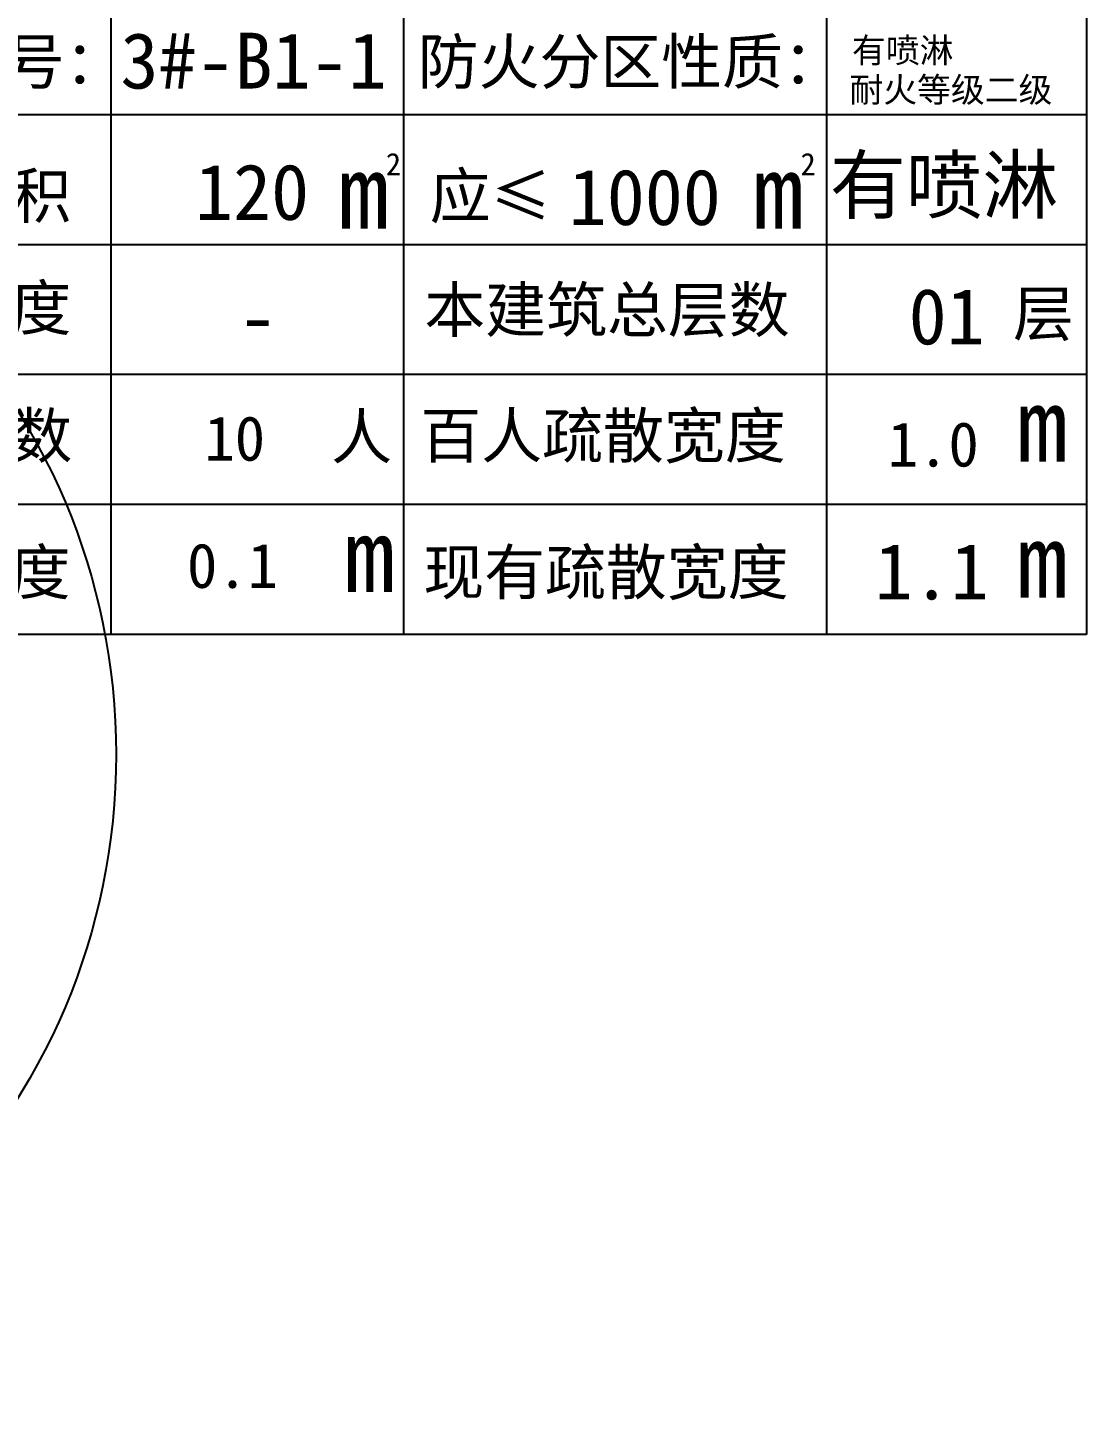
# Model space of a CAD drawing. Extents: x -821772 to -21949, y 506164 to 1049594.
# Drawn here: x -121165 to -104877, y 550849 to 572038 of the extents above; entities that cross this region are included whole.
import ezdxf
from ezdxf.xclip import XClip

# ---------------------------------------------------------------- set-up
doc = ezdxf.new("R2010")
doc.units = 0
doc.header["$LTSCALE"] = 1000
doc.header["$MEASUREMENT"] = 0
doc.header["$XCLIPFRAME"] = 2
for name, color, linetype in [('10平面20250807_t3$0$A-LIN-V', 8, 'Continuous'), ('10平面20250807_t3$0$SB_ZF消火栓', 10, 'Continuous'), ('10平面20250807_t3$0$SB_ZF消火栓M', 10, 'Continuous'), ('SPACE', 7, 'Continuous')]:
    doc.layers.add(name, color=color, linetype=linetype)
doc.styles.add('分区$0$黑体', font='')
doc.styles.get('分区$0$黑体').set_extended_font_data('SimHei')

# ---------------------------------------------------------------- blocks, each defined once
blk = doc.blocks.new('121342115423wertwert')
for p, q in [((2764085, 1921579), (2764085, 1931579)), ((2770585, 1921579), (2770585, 1931579)), ((2775085, 1921579), (2775085, 1931579)), ((2781585, 1931579), (2781585, 1921579)), ((2785585, 1931579), (2785585, 1921579))]:
    blk.add_line(p, q)
for points in [[(2785585, 1931579), (2764085, 1931579)], [(2785585, 1929579), (2764085, 1929579)], [(2785585, 1927579), (2764085, 1927579)], [(2785585, 1925579), (2764085, 1925579)], [(2785585, 1923579), (2764085, 1923579)], [(2785585, 1921579), (2764085, 1921579)]]:
    blk.add_lwpolyline(points)
at = {"style": '分区$0$黑体'}
for s, height, p in [('防火分区说明：', 686.6, (2764153, 1931970)), ('防火分区编号：', 686.6, (2764248, 1930053)), ('防火分区性质：', 686.6, (2775298, 1930053)), ('2', 344, (2774808, 1928647)), ('2', 344, (2781186, 1928647)), ('防火分区面积', 686.6, (2764350, 1927988)), ('m', 1144, (2774075, 1927827)), ('应≤', 686.6, (2775484, 1927988)), ('m', 1144, (2780452, 1927827)), ('疏散人员密度', 686.6, (2764350, 1926264)), ('本建筑总层数', 686.6, (2775400, 1926234)), ('层', 687, (2784454, 1926176)), ('预估疏散人数', 686.6, (2764366, 1924299)), ('人', 687, (2773967, 1924284)), ('百人疏散宽度', 686.6, (2775339, 1924299)), ('m', 1144, (2784513, 1924241)), ('需要疏散宽度', 686.6, (2764336, 1922197)), ('m', 1144, (2774164, 1922234)), ('现有疏散宽度', 686.6, (2775384, 1922197)), ('m', 1144, (2784513, 1922149))]:
    blk.add_text(s, height=height, dxfattribs=at).set_placement(p)
at = {"layer": 'SPACE', "color": 4, "style": '分区$0$黑体'}
blk.add_text('1.0', height=686.6, dxfattribs=at).set_placement((2782528, 1924165))
blk = doc.blocks.new('10平面20250807_t3$0$A$C5D961328')
at = {"layer": '10平面20250807_t3$0$SB_ZF消火栓'}
blk.add_hatch(color=256, dxfattribs=at).paths.add_polyline_path([(0, 40), (700, 40), (700, 240)])
at = {"layer": '10平面20250807_t3$0$A-LIN-V', "ltscale": 500}
blk.add_circle((350, 40), 10001, dxfattribs=at)
at = {"layer": '10平面20250807_t3$0$SB_ZF消火栓'}
for p, q in [((700, 240), (0, 240)), ((0, 240), (0, 40)), ((700, 240), (0, 40)), ((700, 240), (700, 40)), ((0, 40), (700, 40))]:
    blk.add_line(p, q, dxfattribs=at)
at = {"layer": '10平面20250807_t3$0$SB_ZF消火栓', "color": 1}
blk.add_circle((140, 140), 32.5, dxfattribs=at)
blk = doc.blocks.new('10平面20250807_t3$0$we42342343234')
at = {"layer": '10平面20250807_t3$0$SB_ZF消火栓M', "rotation": 180}
blk.add_blockref('10平面20250807_t3$0$A$C5D961328', (-129454, 560890), dxfattribs=at)
blk = doc.blocks.new('10平面20250807_t3$0$234243242332')
at = {"layer": '10平面20250807_t3$0$SB_ZF消火栓'}
blk.add_blockref('10平面20250807_t3$0$we42342343234', (0, 0), dxfattribs=at)
blk = doc.blocks.new('10平面20250807_t3')
at = {"layer": '10平面20250807_t3$0$SB_ZF消火栓', "linetype": 'Continuous'}
blk.add_blockref('10平面20250807_t3$0$234243242332', (0, 0), dxfattribs=at)

msp = doc.modelspace()

# ---------------------------------------------------------------- block references
at = {"ltscale": 100}
ref = msp.add_blockref('10平面20250807_t3', (0, 0), dxfattribs=at)
XClip(ref).set_block_clipping_path([(-386212.6353242097, 506163.79756496), (-21948.7593967821, 884998.2285294847)])

# ---------------------------------------------------------------- next in the draw order: block references
at = {"layer": 'SPACE', "color": 4}
msp.add_blockref('121342115423wertwert', (-2890461.9, -1358883.1), dxfattribs=at)

# ---------------------------------------------------------------- next in the draw order: texts
at = {"layer": 'SPACE', "color": 4, "style": '分区$0$黑体'}
for s, height, p in [('3#-B1-1', 859.44, (-119736.2, 571098.4)), ('有喷淋', 381.44, (-108484, 571496.3)), ('耐火等级二级', 381.44, (-108522.8, 570890.5)), ('有喷淋', 859.44, (-108826.2, 569185.9)), ('120', 859.44, (-118588.6, 569077.2)), ('1000', 859.44, (-112840.3, 568999.5)), ('01', 859.44, (-107611.8, 567162.6)), ('-', 859.4, (-117914.8, 567156.4)), ('10', 686.59, (-118445, 565371.9)), ('0.1', 686.59, (-118713.6, 563414.3)), ('1.1', 859.44, (-108135.2, 563237.3))]:
    msp.add_text(s, height=height, dxfattribs=at).set_placement(p)

doc.saveas('drawing.dxf')
